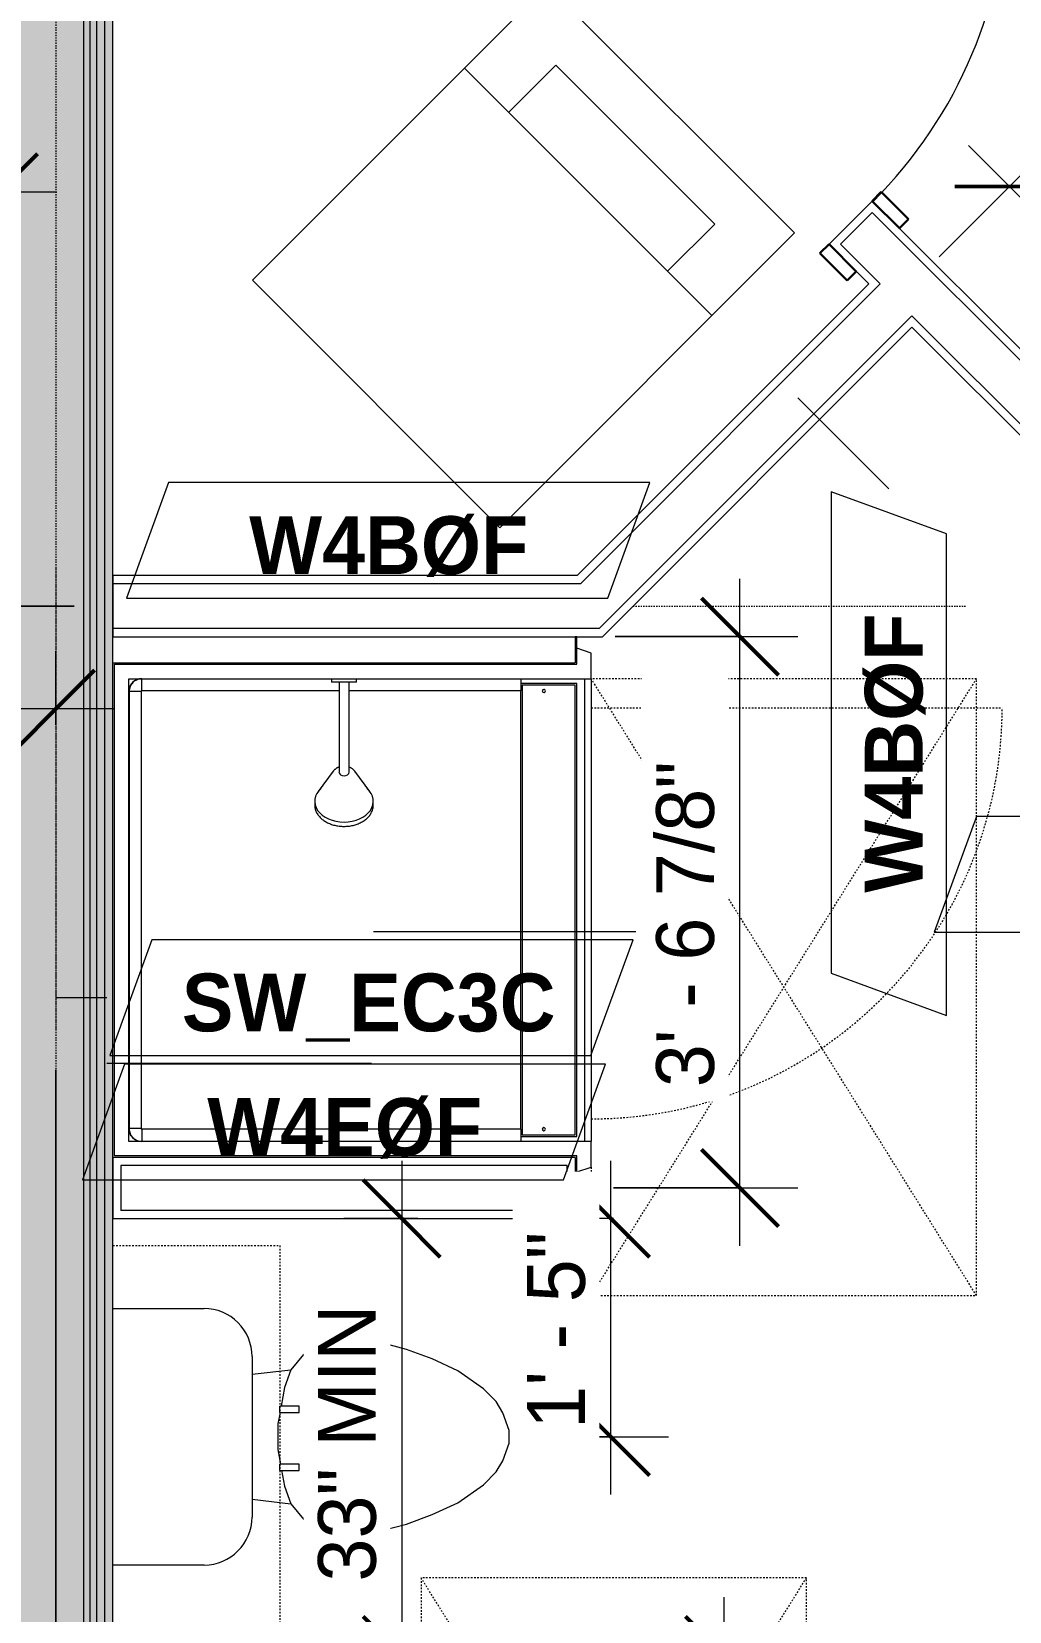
# Model space of a CAD drawing. Header units: inches. Extents: x -4010 to -1872, y 9846 to 12241.
# Drawn here: x -2515 to -2438.9, y 11483.3 to 11606.3 of the extents above; entities that cross this region are included whole.
import ezdxf

# ---------------------------------------------------------------- set-up
doc = ezdxf.new("R2010")
doc.units = ezdxf.units.IN
doc.header["$MEASUREMENT"] = 0
doc.linetypes.add('Dash', pattern=[0.25, 0.125, -0.125])
doc.linetypes.add('Dash 3_32_', pattern=[0.1875, 0.09375, -0.09375])
for name, color, linetype, lineweight in [('0-1', 7, 'Continuous', 5), ('A-ANNO-DIMS', 211, 'Continuous', 9), ('A-ANNO-DIMS-48', 211, 'Continuous', 9), ('A-DETL-1', 90, 'Dash 3_32_', 18), ('A-DOOR-3', 31, 'Continuous', 9), ('A-DOOR-4', 31, 'Continuous', 30), ('A-DOOR-FRAM-3', 31, 'Continuous', 30), ('A-GENM', 5, 'Continuous', 9), ('A-GENM-HDLN', 13, 'Dash', 9), ('A-WALL', 113, 'Continuous', 18), ('A-WALL-2', 250, 'Continuous', 18), ('A-WALL-3', 113, 'Continuous', 9), ('A-WALL-IDEN', 211, 'Continuous', 9), ('I-WALL-2', 241, 'Continuous', 5), ('I-WALL-3', 7, 'Continuous', 9), ('I-WALL-4', 2, 'Continuous', 9), ('P-SANR-FIXT', 6, 'Continuous', 9), ('P-SANR-FIXT-HDLN', 131, 'Dash', 9), ('Q-CASE', 31, 'Continuous', 9), ('Q-CASE-2', 31, 'Dash', 9)]:
    doc.layers.add(name, color=color, linetype=linetype, lineweight=lineweight)
doc.styles.add('Century Gothic', font='ufonts.com_century-gothic.ttf', dxfattribs={"height": 4.5})
doc.styles.add('Century Gothic_B', font='GOTHICB.TTF', dxfattribs={"height": 4.5})
doc.dimstyles.new('OD_1__HACK_2', dxfattribs={"dimscale": 12, "dimtxt": 4.698757, "dimasz": 0.5, "dimexe": 0.375, "dimexo": 0.25, "dimgap": 0.0625, "dimtad": 1, "dimdec": 4, "dimrnd": 0.0625, "dimzin": 3, "dimdsep": 46, "dimlunit": 4, "dimtxsty": 'Century Gothic', "dimblk1": 'OBLIQUE', "dimblk2": 'OBLIQUE', "dimsah": 1, "dimcen": 0.09, "dimdle": 0.375, "dimazin": 0, "dimtfac": 1, "dimtdec": 4, "dimtix": 1, "dimtmove": 0, "dimatfit": 3, "dimfxl": 1, "dimtvp": 1, "dimtfill": 1, "dimfrac": 2, "dimtolj": 1, "dimtzin": 0, "dimarcsym": 2})

# ---------------------------------------------------------------- blocks, each defined once
blk = doc.blocks.new('CTR - 1st Phase - Common Walls_rvt-1-UNITS PLANS - 3RD FLOOR')
at = {"layer": 'I-WALL-2'}
for points in [[(-2510.94, 11255.64), (-2510.94, 11641.24), (-2516.44, 11641.24), (-2516.44, 11255.64)], [(-2510.94, 11255.64), (-2510.44, 11255.64), (-2510.44, 11641.24), (-2510.94, 11641.24), (-2510.94, 11268)], [(-2510.44, 11255.64), (-2509.94, 11255.64), (-2509.94, 11641.24), (-2510.44, 11641.24), (-2510.44, 11268)], [(-2509.94, 11255.64), (-2509.31, 11255.64), (-2509.31, 11641.24), (-2509.94, 11641.24), (-2509.94, 11268)], [(-2509.31, 11255.64), (-2508.69, 11255.64), (-2508.69, 11640.61), (-2509.31, 11640.61), (-2509.31, 11268)]]:
    blk.add_hatch(color=256, dxfattribs=at).paths.add_polyline_path(points, flags=0)
at = {"layer": 'A-WALL-2'}
for p, q in [((-2510.94, 11255.64), (-2510.94, 11640.61)), ((-2510.44, 11255.64), (-2510.44, 11640.61)), ((-2509.94, 11255.64), (-2509.94, 11640.61)), ((-2509.31, 11255.64), (-2509.31, 11640.61))]:
    blk.add_line(p, q, dxfattribs=at)
at = {"layer": 'I-WALL-3'}
for p, q in [((-2508.69, 11557.15), (-2508.69, 11640.61)), ((-2508.69, 11255.64), (-2508.69, 11518.65))]:
    blk.add_line(p, q, dxfattribs=at)
blk = doc.blocks.new('SWING - SINGLE - FLUSH - 3-0 x 6-8 - PASSAGE-3208263-UNITS PLANS - 3RD FLOOR')
at = {"layer": 'A-DOOR-3'}
blk.add_arc((18, -2.37), 36.07, 180, 266.8211, dxfattribs=at)
at = {"layer": 'A-DOOR-4'}
for p, q in [((16, -2.37), (16, -9.15)), ((18, -2.37), (16, -2.37)), ((18, -2.37), (18, -9.15)), ((16, -10.9), (16, -38.39)), ((18, -10.9), (18, -38.39)), ((18, -38.39), (16, -38.39))]:
    blk.add_line(p, q, dxfattribs=at)
at = {"layer": 'A-DOOR-FRAM-3'}
for p, q in [((-21, 2.38), (-21, 3.38)), ((-21, 3.38), (-18, 3.38)), ((-18, 3.38), (-18, 2.38)), ((18, 2.38), (18, 3.38)), ((18, 3.38), (21, 3.38)), ((21, 3.38), (21, 2.38)), ((-18, 2.38), (-21, 2.38)), ((21, 2.38), (18, 2.38)), ((-21, -2.37), (-18, -2.37)), ((-21, -3.37), (-21, -2.37)), ((-18, -2.37), (-18, -3.37)), ((18, -2.37), (21, -2.37)), ((18, -3.37), (18, -2.37)), ((21, -2.37), (21, -3.37)), ((-18, -3.37), (-21, -3.37)), ((21, -3.37), (18, -3.37))]:
    blk.add_line(p, q, dxfattribs=at)
blk = doc.blocks.new('Toilet-Domestic-3D - Toilet-Domestic-3D-1352612-UNITS PLANS - 3RD FLOOR')
at = {"layer": 'P-SANR-FIXT'}
for p, q in [((-9.98, 11.75), (-9.98, 18.86)), ((9.98, 18.86), (9.98, 11.75)), ((6.25, 8.02), (-6.25, 8.02)), ((-4.86, 8.02), (-5.21, 5)), ((4.86, 8.02), (5.21, 5)), ((-5.21, 5), (-6.4, 4)), ((-3.84, 5.5), (-5.21, 5)), ((-2.61, 5.72), (-3.84, 5.5)), ((-1, 6), (-2.12, 5.8)), ((1, 6), (-1, 6)), ((1.89, 5.84), (1, 6)), ((3.84, 5.5), (2.38, 5.76)), ((5.21, 5), (3.84, 5.5)), ((6.4, 4), (5.21, 5)), ((-6.4, 4), (-6.97, 3)), ((6.97, 3), (6.4, 4)), ((-6.97, 3), (-7.24, 2)), ((7.24, 2), (6.97, 3)), ((-7.24, 2), (-7.41, 1)), ((7.41, 1), (7.24, 2)), ((-7.41, 1), (-7.5, 0)), ((-7.5, 0), (-7.33, -1.99)), ((7.33, -1.99), (7.5, 0)), ((7.5, 0), (7.41, 1)), ((-7.33, -1.99), (-6.79, -4)), ((6.79, -4), (7.33, -1.99)), ((-6.79, -4), (-6.06, -6)), ((6.06, -6), (6.79, -4)), ((-6.06, -6), (-5.13, -8)), ((5.13, -8), (6.06, -6)), ((-5.13, -8), (-3.74, -10)), ((3.74, -10), (5.13, -8)), ((-3.74, -10), (-2.74, -11)), ((-2.74, -11), (-1.87, -11.5)), ((1.87, -11.5), (2.74, -11)), ((2.74, -11), (3.74, -10)), ((-1.87, -11.5), (-0.5, -12)), ((-0.5, -12), (0.5, -12)), ((0.5, -12), (1.87, -11.5))]:
    blk.add_line(p, q, dxfattribs=at)
for centre, start, end in [((-6.25, 11.75), 180, 270), ((6.25, 11.75), 270, 360)]:
    blk.add_arc(centre, 3.73, start, end, dxfattribs=at)
blk = doc.blocks.new('ADA Clearances - 30_x48_-3255449-UNITS PLANS - 3RD FLOOR')
at = {"layer": 'A-GENM-HDLN'}
for p, q in [((15, -24), (-15, 24)), ((-15, -24), (15, 24)), ((15, 24), (-15, 24)), ((15, -24), (15, 24)), ((-15, -14), (-15, -24)), ((-15, -24), (15, -24))]:
    blk.add_line(p, q, dxfattribs=at)
blk = doc.blocks.new('300 Series Wall Hung Cabinet_326 - 30_-2909953-UNITS PLANS - 3RD FLOOR')
at = {"layer": 'Q-CASE'}
for p, q in [((-2.01, 14.69), (-2.5, 14.69)), ((-2.5, 14.69), (-2.5, 13.19)), ((-2.01, 13.19), (-2.01, 14.69)), ((2.49, 14.69), (2, 14.69)), ((2, 14.69), (2, 13.19)), ((2.49, 13.19), (2.49, 14.69)), ((-2.01, 13.19), (-2.5, 13.19)), ((2.49, 13.19), (2, 13.19))]:
    blk.add_line(p, q, dxfattribs=at)
at = {"layer": 'Q-CASE-2'}
for p, q in [((-15, 0.19), (-15, 13.19)), ((-15, 13.19), (15, 13.19)), ((15, 13.19), (15, 0.19)), ((15, 0.19), (-15, 0.19))]:
    blk.add_line(p, q, dxfattribs=at)
blk = doc.blocks.new('4LBS24238A75FTB_V2 - 4LBS24238A75FTB_V2-V28-UNITS PLANS - 3RD FLOOR')
at = {"layer": 'P-SANR-FIXT'}
for p, q in [((0, -0.5), (38.5, -0.5)), ((0, -36.5), (0, -0.5)), ((0.12, -36.62), (0.12, -0.63)), ((0.12, -0.63), (38.38, -0.63)), ((38.38, -0.63), (38.38, -36.62)), ((38.5, -0.5), (38.5, -36.5)), ((1.25, -37.75), (1.25, -1.75)), ((1.25, -1.75), (37.25, -1.75)), ((1.3, -2.43), (1.28, -2.51)), ((1.42, -2.2), (1.4, -2.23)), ((1.58, -2.01), (1.51, -2.08)), ((1.73, -1.9), (1.7, -1.92)), ((1.78, -1.87), (1.75, -1.89)), ((2.01, -1.78), (1.93, -1.8)), ((2.25, -1.77), (2.25, -1.75)), ((36.25, -1.77), (2.25, -1.77)), ((36.25, -1.77), (36.25, -1.75)), ((36.57, -1.8), (36.49, -1.78)), ((36.8, -1.92), (36.77, -1.9)), ((36.99, -2.08), (36.92, -2.01)), ((37.1, -2.23), (37.08, -2.2)), ((37.22, -2.51), (37.2, -2.43)), ((37.25, -1.75), (37.25, -17.52)), ((2.2, -32.27), (2.2, -2.75)), ((36.25, -2.7), (2.25, -2.7)), ((36.3, -18.11), (36.3, -2.75)), ((36.3, -32.27), (36.3, -18.89)), ((37.25, -19.48), (37.25, -37.75)), ((1.62, -32.27), (1.62, -36.62)), ((36.75, -32.38), (1.75, -32.38)), ((1.75, -32.38), (1.75, -36.5)), ((2.2, -32.27), (36.3, -32.27)), ((36.75, -36.5), (36.75, -32.38)), ((36.88, -36.62), (36.88, -32.27)), ((0, -36.5), (-2.02, -36.5)), ((-2.02, -36.5), (-2.02, -36.62)), ((-2.02, -36.62), (0.12, -36.62)), ((-1.13, -36.62), (-0.75, -37.75)), ((1.62, -36.62), (36.88, -36.62)), ((1.75, -36.5), (36.75, -36.5)), ((38.38, -36.62), (40.52, -36.62)), ((40.52, -36.5), (38.5, -36.5)), ((39.25, -37.75), (39.63, -36.62)), ((40.52, -36.62), (40.52, -36.5)), ((-0.75, -37.75), (1.25, -37.75)), ((1.25, -37.25), (37.25, -37.25)), ((1.25, -37.75), (1.25, -37.25)), ((37.25, -37.75), (1.25, -37.75)), ((37.25, -37.25), (37.25, -37.75)), ((37.25, -37.75), (39.25, -37.75))]:
    blk.add_line(p, q, dxfattribs=at)
for centre, radius, start, end in [((2.25, -2.75), 1, 90, 180), ((36.25, -2.75), 1, 0, 90), ((2.2, -34.06), 0.125, 0, 180), ((2.2, -34.06), 0.125, 180, 0), ((36.3, -34.06), 0.125, 0, 180), ((36.3, -34.06), 0.125, 180, 0)]:
    blk.add_arc(centre, radius, start, end, dxfattribs=at)
for centre, start_param, end_param in [((2.2, -32.28), 1.570796, 3.141593), ((36.3, -32.28), 0, 1.570796)]:
    blk.add_ellipse(centre, major_axis=(0.95, 0), ratio=0.019505, start_param=start_param, end_param=end_param, dxfattribs=at)
for points, knots in [([(2.25, -1.77), (2.18, -1.77), (2.05, -1.78), (1.8, -1.86), (1.52, -2.04), (1.34, -2.32), (1.26, -2.57), (1.25, -2.7), (1.25, -2.77)], [0, 0, 0, 0, 0.125, 0.25, 0.5, 0.75, 0.875, 1, 1, 1, 1]), ([(1.38, -2.25), (1.41, -2.21), (1.47, -2.12), (1.54, -2.04), (1.59, -2)], [-0.6665731, -0.6665731, -0.6665731, -0.6665731, -0.5714286, -0.4611793, -0.4611793, -0.4611793, -0.4611793]), ([(1.75, -1.88), (1.77, -1.87), (1.86, -1.82), (2.03, -1.77), (2.17, -1.75), (2.25, -1.75)], [-0.3333068, -0.3333068, -0.3333068, -0.3333068, -0.2857143, -0.1428571, 0, 0, 0, 0]), ([(36.25, -1.75), (36.31, -1.75), (36.42, -1.76), (36.59, -1.8), (36.7, -1.85), (36.75, -1.88)], [-1, -1, -1, -1, -0.8928571, -0.7857143, -0.6666667, -0.6666667, -0.6666667, -0.6666667]), ([(37.25, -2.77), (37.25, -2.7), (37.24, -2.57), (37.16, -2.32), (36.98, -2.04), (36.7, -1.86), (36.45, -1.78), (36.32, -1.77), (36.25, -1.77)], [0, 0, 0, 0, 0.125, 0.25, 0.5, 0.75, 0.875, 1, 1, 1, 1]), ([(36.75, -1.88), (36.79, -1.91), (36.89, -1.97), (36.97, -2.05), (37.01, -2.1)], [-0.6665731, -0.6665731, -0.6665731, -0.6665731, -0.5714286, -0.4475924, -0.4475924, -0.4475924, -0.4475924]), ([(37.12, -2.25), (37.13, -2.27), (37.16, -2.33), (37.18, -2.38), (37.19, -2.42)], [-0.3333068, -0.3333068, -0.3333068, -0.3333068, -0.2857143, -0.2174647, -0.2174647, -0.2174647, -0.2174647]), ([(2.25, -2.7), (2.24, -2.7), (2.24, -2.7), (2.23, -2.7), (2.22, -2.71), (2.22, -2.71), (2.21, -2.72), (2.21, -2.73), (2.2, -2.74), (2.2, -2.74), (2.2, -2.75), (2.2, -2.75)], [-1, -1, -1, -1, -0.833333, -0.75, -0.666667, -0.583333, -0.416667, -0.333333, -0.208333, -0.083333, 0, 0, 0, 0]), ([(36.3, -2.75), (36.3, -2.74), (36.3, -2.74), (36.3, -2.73), (36.29, -2.72), (36.29, -2.72), (36.28, -2.71), (36.27, -2.71), (36.26, -2.7), (36.26, -2.7), (36.25, -2.7), (36.25, -2.7)], [-1, -1, -1, -1, -0.833333, -0.75, -0.666667, -0.583333, -0.416667, -0.333333, -0.208333, -0.083333, 0, 0, 0, 0])]:
    blk.add_open_spline(points, degree=3, knots=knots, dxfattribs=at)
for points in [[(1.35, -2.32), (1.36, -2.3), (1.37, -2.27), (1.38, -2.25)], [(1.63, -1.97), (1.67, -1.94), (1.71, -1.91), (1.75, -1.88)], [(2.25, -2.7), (2.25, -2.62), (2.25, -2.45), (2.25, -2.22), (2.25, -2.03), (2.25, -1.88), (2.25, -1.82), (2.25, -1.8)], [(36.25, -2.7), (36.25, -2.62), (36.25, -2.45), (36.25, -2.22), (36.25, -2.03), (36.25, -1.88), (36.25, -1.82), (36.25, -1.8)], [(37.04, -2.14), (37.07, -2.18), (37.09, -2.21), (37.12, -2.25)], [(1.25, -2.75), (1.25, -2.74), (1.25, -2.72), (1.25, -2.71)], [(2.2, -2.75), (2.12, -2.75), (1.95, -2.75), (1.72, -2.75), (1.52, -2.76), (1.37, -2.76), (1.27, -2.76), (1.25, -2.77), (1.25, -2.77)], [(36.3, -2.75), (36.38, -2.75), (36.55, -2.75), (36.78, -2.75), (36.98, -2.76), (37.13, -2.76), (37.23, -2.76), (37.25, -2.77), (37.25, -2.77)], [(37.25, -2.67), (37.25, -2.7), (37.25, -2.72), (37.25, -2.75)]]:
    blk.add_open_spline(points, degree=3, dxfattribs=at)
at = {"layer": 'P-SANR-FIXT-HDLN'}
blk.add_line((35, -37.75), (35, -69.75), dxfattribs=at)
blk.add_arc((35, -37.75), 32, 180, 270, dxfattribs=at)
blk = doc.blocks.new('Shower Head - Shower Head-3260035-UNITS PLANS - 3RD FLOOR')
at = {"layer": 'P-SANR-FIXT'}
for p, q in [((-2.28, 9.81), (-2.28, 9.54)), ((-2.02, 8.78), (-0.84, 7.19)), ((0.84, 7.19), (2.02, 8.78)), ((2.28, 9.54), (2.28, 9.81)), ((-0.39, 7.27), (-0.39, 6.01)), ((0.39, 6.01), (0.39, 7.27)), ((-0.98, 0.26), (-0.98, 0)), ((-0.98, 0.26), (0.98, 0.26)), ((0.98, 0), (-0.98, 0)), ((-0.39, 1), (-0.39, 0.26)), ((0.39, 0.26), (0.39, 1)), ((0.98, 0), (0.98, 0.26))]:
    blk.add_line(p, q, dxfattribs=at)
at = {"layer": 'P-SANR-FIXT', "flags": 128}
for points in [[(0, 11.49), (-0.09, 11.49), (-0.18, 11.48), (-0.27, 11.48), (-0.35, 11.47), (-0.44, 11.46), (-0.53, 11.44), (-0.62, 11.43), (-0.7, 11.41), (-0.79, 11.39), (-0.87, 11.36), (-0.95, 11.34), (-1.03, 11.31), (-1.11, 11.28), (-1.19, 11.25), (-1.26, 11.21), (-1.34, 11.17), (-1.41, 11.13), (-1.48, 11.09), (-1.55, 11.05), (-1.61, 11), (-1.68, 10.95), (-1.74, 10.9), (-1.8, 10.85), (-1.85, 10.8), (-1.9, 10.74), (-1.95, 10.69), (-2, 10.63), (-2.04, 10.57), (-2.08, 10.51), (-2.12, 10.44), (-2.15, 10.38), (-2.18, 10.31), (-2.21, 10.25), (-2.23, 10.18), (-2.25, 10.11), (-2.26, 10.04), (-2.27, 9.97), (-2.28, 9.9), (-2.28, 9.83), (-2.28, 9.81)], [(2.28, 9.81), (2.28, 9.88), (2.28, 9.95), (2.27, 10.02), (2.25, 10.09), (2.24, 10.16), (2.21, 10.23), (2.19, 10.3), (2.16, 10.36), (2.13, 10.43), (2.09, 10.49), (2.05, 10.55), (2.01, 10.61), (1.97, 10.67), (1.92, 10.73), (1.86, 10.79), (1.81, 10.84), (1.75, 10.89), (1.69, 10.94), (1.63, 10.99), (1.57, 11.04), (1.5, 11.08), (1.43, 11.12), (1.36, 11.16), (1.28, 11.2), (1.21, 11.24), (1.13, 11.27), (1.05, 11.3), (0.97, 11.33), (0.89, 11.36), (0.81, 11.38), (0.72, 11.4), (0.64, 11.42), (0.55, 11.44), (0.47, 11.45), (0.38, 11.46), (0.29, 11.47), (0.2, 11.48), (0.11, 11.49), (0.02, 11.49), (0, 11.49)], [(-0.84, 7.19), (-0.81, 7.16), (-0.79, 7.13), (-0.76, 7.1), (-0.73, 7.08), (-0.7, 7.05), (-0.68, 7.03), (-0.65, 7.01), (-0.62, 6.98), (-0.59, 6.97), (-0.56, 6.95), (-0.53, 6.93), (-0.49, 6.91), (-0.46, 6.9), (-0.43, 6.89), (-0.4, 6.87)], [(0.39, 6.87), (0.43, 6.88), (0.46, 6.9), (0.49, 6.91), (0.52, 6.93), (0.55, 6.94), (0.58, 6.96), (0.61, 6.98), (0.64, 7), (0.67, 7.03), (0.7, 7.05), (0.73, 7.07), (0.76, 7.1), (0.78, 7.13), (0.81, 7.16), (0.83, 7.19), (0.84, 7.19)], [(-0.39, 6.01), (-0.39, 5.81), (-0.39, 5.6), (-0.39, 5.38), (-0.39, 5.15), (-0.39, 4.92), (-0.39, 4.68), (-0.39, 4.43), (-0.39, 4.18), (-0.39, 3.93), (-0.39, 3.67), (-0.39, 3.4), (-0.39, 3.13), (-0.39, 2.86), (-0.39, 2.59), (-0.39, 2.31), (-0.39, 2.03), (-0.39, 1.75), (-0.39, 1.46), (-0.39, 1.18), (-0.39, 1)], [(0.39, 1), (0.39, 1.29), (0.39, 1.57), (0.39, 1.85), (0.39, 2.13), (0.39, 2.41), (0.39, 2.69), (0.39, 2.96), (0.39, 3.23), (0.39, 3.5), (0.39, 3.76), (0.39, 4.02), (0.39, 4.27), (0.39, 4.52), (0.39, 4.77), (0.39, 5), (0.39, 5.23), (0.39, 5.46), (0.39, 5.67), (0.39, 5.88), (0.39, 6.01)]]:
    blk.add_lwpolyline(points, dxfattribs=at)
at = {"layer": 'P-SANR-FIXT'}
for centre, major_axis, start_param, end_param in [((0, 9.54), (-2.28, 0), 4.712389, 6.956384), ((0, 9.54), (2.28, 0), 5.609987, 7.853982), ((0, 7.27), (-0.394, 0), 4.712389, 6.283185), ((0, 7.27), (-0.394, 0), 3.141593, 4.712389)]:
    blk.add_ellipse(centre, major_axis=major_axis, ratio=0.707107, start_param=start_param, end_param=end_param, dxfattribs=at)
blk = doc.blocks.new('Stacked Washer and Dryer - 26_x25_ - Private-1352637-UNITS PLANS - 3RD FLOOR')
at = {"layer": 'P-SANR-FIXT'}
for p, q in [((0, 13.625), (32.4375, 13.625)), ((0, 13.625), (0, -13.625)), ((23.34375, 13.625), (23.34375, -13.625)), ((32.4375, 13.625), (32.4375, -13.625)), ((23.34375, 8.75), (28.53125, 8.75)), ((28.53125, 8.75), (28.53125, -8.75)), ((28.53125, -8.75), (23.34375, -8.75)), ((32.4375, -13.625), (0, -13.625))]:
    blk.add_line(p, q, dxfattribs=at)
blk = doc.blocks.new('ADA Clearances - 30_x48_-V86-UNITS PLANS - 3RD FLOOR')
at = {"layer": 'A-GENM-HDLN'}
for p, q in [((15, -24), (-15, 24)), ((-15, -24), (15, 24)), ((15, 24), (-15, 24)), ((-15, 24), (-15, -24)), ((15, -24), (15, 24)), ((-15, -24), (15, -24))]:
    blk.add_line(p, q, dxfattribs=at)
blk = doc.blocks.new('DIMBLOCK13-UNITS PLANS - 3RD FLOOR')
at = {"layer": 'A-ANNO-DIMS-48'}
for p, q in [((-2513.12, 11525.48), (-2513.12, 11449.16)), ((-2513.12, 11453.66), (-2513.12, 11525.48)), ((-2435.94, 11454.91), (-2435.94, 11449.16)), ((-2435.94, 11453.66), (-2435.94, 11454.91)), ((-2517.62, 11453.66), (-2435.94, 11453.66))]:
    blk.add_line(p, q, dxfattribs=at)
at = {"layer": 'A-ANNO-DIMS-48', "lineweight": 50}
for p, q in [((-2513.12, 11453.66), (-2510.12, 11456.66)), ((-2435.94, 11453.66), (-2432.94, 11456.66)), ((-2513.12, 11453.66), (-2516.12, 11450.66)), ((-2435.94, 11453.66), (-2438.94, 11450.66))]:
    blk.add_line(p, q, dxfattribs=at)
at = {"layer": 'A-ANNO-DIMS-48', "color": 0, "insert": (-2489.89, 11460.18), "char_height": 4.5, "width": 36.8741, "attachment_point": 1, "line_spacing_factor": 0.984502, "style": 'Century Gothic', "bg_fill": 3, "box_fill_scale": 1.25, "bg_fill_color": 256, "bg_fill_true_color": 13158600, "bg_fill_transparency": 0}
blk.add_mtext('6\' - 5 3/16"', dxfattribs=at)
blk = doc.blocks.new('_Oblique')
at = {"color": 0, "linetype": 'ByBlock', "lineweight": -2}
blk.add_line((-0.5, -0.5), (0.5, 0.5), dxfattribs=at)
blk = doc.blocks.new('DIMBLOCK15-UNITS PLANS - 3RD FLOOR')
at = {"layer": 'A-ANNO-DIMS-48'}
for p, q in [((-2525.61, 11413.05), (-2525.61, 11566.05)), ((-2511.69, 11561.55), (-2530.11, 11561.55)), ((-2525.61, 11561.55), (-2511.69, 11561.55)), ((-2511.69, 11417.55), (-2530.11, 11417.55)), ((-2525.61, 11417.55), (-2511.69, 11417.55))]:
    blk.add_line(p, q, dxfattribs=at)
at = {"layer": 'A-ANNO-DIMS-48', "lineweight": 50}
for p, q in [((-2525.61, 11561.55), (-2528.61, 11564.55)), ((-2525.61, 11561.55), (-2522.61, 11558.55)), ((-2525.61, 11417.55), (-2528.61, 11420.55)), ((-2525.61, 11417.55), (-2522.61, 11414.55))]:
    blk.add_line(p, q, dxfattribs=at)
at = {"layer": 'A-ANNO-DIMS-48', "color": 0, "insert": (-2532.13, 11479.93), "char_height": 4.5, "width": 23.091, "attachment_point": 1, "rotation": 90, "line_spacing_factor": 0.984502, "style": 'Century Gothic', "bg_fill": 3, "box_fill_scale": 1.25, "bg_fill_color": 256, "bg_fill_true_color": 13158600, "bg_fill_transparency": 0}
blk.add_mtext('12\' - 0"', dxfattribs=at)
blk = doc.blocks.new('DIMBLOCK16-UNITS PLANS - 3RD FLOOR')
at = {"layer": 'A-ANNO-DIMS-48'}
for p, q in [((-2444.34, 11588.75), (-2435.69, 11597.4)), ((-2442.06, 11597.4), (-2405.29, 11560.63)), ((-2438.88, 11594.22), (-2444.34, 11588.75)), ((-2413.94, 11558.35), (-2405.29, 11567)), ((-2408.47, 11563.81), (-2413.94, 11558.35))]:
    blk.add_line(p, q, dxfattribs=at)
at = {"layer": 'A-ANNO-DIMS-48', "lineweight": 50}
for p, q in [((-2438.88, 11594.22), (-2443.12, 11594.22)), ((-2438.88, 11594.22), (-2434.63, 11594.22)), ((-2408.47, 11563.81), (-2412.71, 11563.81)), ((-2408.47, 11563.81), (-2404.23, 11563.81))]:
    blk.add_line(p, q, dxfattribs=at)
at = {"layer": 'A-ANNO-DIMS-48', "color": 0, "insert": (-2424.63, 11589.19), "char_height": 4.5, "width": 18.8845, "attachment_point": 1, "rotation": 315, "line_spacing_factor": 0.984502, "style": 'Century Gothic', "bg_fill": 3, "box_fill_scale": 1.25, "bg_fill_color": 256, "bg_fill_true_color": 13158600, "bg_fill_transparency": 0}
blk.add_mtext('3\' - 7"', dxfattribs=at)
blk = doc.blocks.new('DIMBLOCK57-UNITS PLANS - 3RD FLOOR')
at = {"layer": 'A-ANNO-DIMS-48'}
for p, q in [((-2486.19, 11518.4), (-2486.19, 11475.43)), ((-2484.95, 11513.9), (-2490.69, 11513.9)), ((-2486.19, 11513.9), (-2484.95, 11513.9)), ((-2484.95, 11479.93), (-2490.69, 11479.93)), ((-2486.19, 11479.93), (-2484.95, 11479.93))]:
    blk.add_line(p, q, dxfattribs=at)
at = {"layer": 'A-ANNO-DIMS-48', "lineweight": 50}
for p, q in [((-2486.19, 11513.9), (-2489.19, 11516.9)), ((-2486.19, 11513.9), (-2483.19, 11510.9)), ((-2486.19, 11479.93), (-2489.19, 11482.93)), ((-2486.19, 11479.93), (-2483.19, 11476.93))]:
    blk.add_line(p, q, dxfattribs=at)
at = {"layer": 'A-ANNO-DIMS-48', "color": 0, "insert": (-2492.71, 11485.65), "char_height": 4.5, "width": 27.029, "attachment_point": 1, "rotation": 90, "line_spacing_factor": 0.984502, "style": 'Century Gothic', "bg_fill": 3, "box_fill_scale": 1.25, "bg_fill_color": 256, "bg_fill_true_color": 13158600, "bg_fill_transparency": 0}
blk.add_mtext('33" MIN', dxfattribs=at)
blk = doc.blocks.new('DIMBLOCK58-UNITS PLANS - 3RD FLOOR')
at = {"layer": 'A-ANNO-DIMS-48'}
for p, q in [((-2459.86, 11511.78), (-2459.86, 11563.68)), ((-2469.56, 11559.18), (-2455.36, 11559.18)), ((-2459.86, 11559.18), (-2469.56, 11559.18)), ((-2469.69, 11516.28), (-2455.36, 11516.28)), ((-2459.86, 11516.28), (-2469.69, 11516.28))]:
    blk.add_line(p, q, dxfattribs=at)
at = {"layer": 'A-ANNO-DIMS-48', "lineweight": 50}
for p, q in [((-2459.86, 11559.18), (-2462.86, 11562.18)), ((-2459.86, 11559.18), (-2456.86, 11556.18)), ((-2459.86, 11516.28), (-2462.86, 11519.28)), ((-2459.86, 11516.28), (-2456.86, 11513.28))]:
    blk.add_line(p, q, dxfattribs=at)
at = {"layer": 'A-ANNO-DIMS-48', "color": 0, "insert": (-2466.38, 11524.12), "char_height": 4.5, "width": 32.6676, "attachment_point": 1, "rotation": 90, "line_spacing_factor": 0.984502, "style": 'Century Gothic', "bg_fill": 3, "box_fill_scale": 1.25, "bg_fill_color": 256, "bg_fill_true_color": 13158600, "bg_fill_transparency": 0}
blk.add_mtext('3\' - 6 7/8"', dxfattribs=at)
blk = doc.blocks.new('DIMBLOCK59-UNITS PLANS - 3RD FLOOR')
at = {"layer": 'A-ANNO-DIMS-48'}
for p, q in [((-2469.91, 11492.41), (-2469.91, 11518.4)), ((-2469.69, 11513.9), (-2474.41, 11513.9)), ((-2469.91, 11513.9), (-2469.69, 11513.9)), ((-2474.83, 11496.91), (-2465.41, 11496.91)), ((-2469.91, 11496.91), (-2474.83, 11496.91))]:
    blk.add_line(p, q, dxfattribs=at)
at = {"layer": 'A-ANNO-DIMS-48', "lineweight": 50}
for p, q in [((-2469.91, 11513.9), (-2472.91, 11516.9)), ((-2469.91, 11513.9), (-2466.91, 11510.9)), ((-2469.91, 11496.91), (-2472.91, 11499.91)), ((-2469.91, 11496.91), (-2466.91, 11493.91))]:
    blk.add_line(p, q, dxfattribs=at)
at = {"layer": 'A-ANNO-DIMS-48', "color": 0, "insert": (-2476.43, 11497.54), "char_height": 4.5, "width": 18.8845, "attachment_point": 1, "rotation": 90, "line_spacing_factor": 0.984502, "style": 'Century Gothic', "bg_fill": 3, "box_fill_scale": 1.25, "bg_fill_color": 256, "bg_fill_true_color": 13158600, "bg_fill_transparency": 0}
blk.add_mtext('1\' - 5"', dxfattribs=at)
blk = doc.blocks.new('DIMBLOCK60-UNITS PLANS - 3RD FLOOR')
at = {"layer": 'A-ANNO-DIMS-48'}
for p, q in [((-2461.1, 11484.43), (-2461.1, 11415.43)), ((-2481.68, 11479.93), (-2456.6, 11479.93)), ((-2461.1, 11479.93), (-2481.68, 11479.93)), ((-2481.68, 11419.93), (-2456.6, 11419.93)), ((-2461.1, 11419.93), (-2481.68, 11419.93))]:
    blk.add_line(p, q, dxfattribs=at)
at = {"layer": 'A-ANNO-DIMS-48', "lineweight": 50}
for p, q in [((-2461.1, 11479.93), (-2464.1, 11482.93)), ((-2461.1, 11479.93), (-2458.1, 11476.93)), ((-2461.1, 11419.93), (-2464.1, 11422.93)), ((-2461.1, 11419.93), (-2458.1, 11416.93))]:
    blk.add_line(p, q, dxfattribs=at)
at = {"layer": 'A-ANNO-DIMS-48', "color": 0, "insert": (-2467.62, 11442.06), "char_height": 4.5, "width": 18.8845, "attachment_point": 1, "rotation": 90, "line_spacing_factor": 0.984502, "style": 'Century Gothic', "bg_fill": 3, "box_fill_scale": 1.25, "bg_fill_color": 256, "bg_fill_true_color": 13158600, "bg_fill_transparency": 0}
blk.add_mtext('5\' - 0"', dxfattribs=at)
blk = doc.blocks.new('DIMBLOCK138-UNITS PLANS - 3RD FLOOR')
at = {"layer": 'A-ANNO-DIMS-48'}
for p, q in [((-2647.12, 11552.32), (-2647.12, 11558.06)), ((-2513.12, 11552.32), (-2513.12, 11558.06)), ((-2508.62, 11553.56), (-2647.12, 11553.56)), ((-2647.12, 11553.56), (-2647.12, 11552.32)), ((-2513.12, 11553.56), (-2513.12, 11552.32))]:
    blk.add_line(p, q, dxfattribs=at)
at = {"layer": 'A-ANNO-DIMS-48', "lineweight": 50}
for p, q in [((-2647.12, 11553.56), (-2644.12, 11556.56)), ((-2513.12, 11553.56), (-2510.12, 11556.56)), ((-2647.12, 11553.56), (-2650.12, 11550.56)), ((-2513.12, 11553.56), (-2516.12, 11550.56))]:
    blk.add_line(p, q, dxfattribs=at)
at = {"layer": 'A-ANNO-DIMS-48', "color": 0, "insert": (-2589.75, 11560.08), "char_height": 4.5, "width": 23.091, "attachment_point": 1, "line_spacing_factor": 0.984502, "style": 'Century Gothic', "bg_fill": 3, "box_fill_scale": 1.25, "bg_fill_color": 256, "bg_fill_true_color": 13158600, "bg_fill_transparency": 0}
blk.add_mtext('11\' - 2"', dxfattribs=at)
blk = doc.blocks.new('DIMBLOCK240-UNITS PLANS - 3RD FLOOR')
at = {"layer": 'A-ANNO-DIMS-48'}
for p, q in [((-2560.46, 11601.62), (-2560.46, 11589.26)), ((-2560.46, 11593.76), (-2560.46, 11601.62)), ((-2517.56, 11601.49), (-2517.56, 11589.26)), ((-2517.56, 11593.76), (-2517.56, 11601.49)), ((-2513.06, 11593.76), (-2564.96, 11593.76))]:
    blk.add_line(p, q, dxfattribs=at)
at = {"layer": 'A-ANNO-DIMS-48', "lineweight": 50}
for p, q in [((-2560.46, 11593.76), (-2557.46, 11596.76)), ((-2517.56, 11593.76), (-2514.56, 11596.76)), ((-2560.46, 11593.76), (-2563.46, 11590.76)), ((-2517.56, 11593.76), (-2520.56, 11590.76))]:
    blk.add_line(p, q, dxfattribs=at)
at = {"layer": 'A-ANNO-DIMS-48', "color": 0, "insert": (-2552.62, 11600.28), "char_height": 4.5, "width": 32.6676, "attachment_point": 1, "line_spacing_factor": 0.984502, "style": 'Century Gothic', "bg_fill": 3, "box_fill_scale": 1.25, "bg_fill_color": 256, "bg_fill_true_color": 13158600, "bg_fill_transparency": 0}
blk.add_mtext('3\' - 6 7/8"', dxfattribs=at)
blk = doc.blocks.new('Wall Tag - Shear Wall-3956451-UNITS PLANS - 3RD FLOOR')
at = {"layer": 'A-WALL-IDEN'}
for p, q in [((0.4291, 0.1068), (0.0033, 0.1068)), ((-0.3561, 0.0937), (-0.4244, -0.0937)), ((0.4244, 0.0937), (-0.3561, 0.0937)), ((0.3561, -0.0937), (0.4244, 0.0937)), ((-0.4244, -0.0937), (0.3561, -0.0937)), ((0, -0.1068), (-0.4291, -0.1068))]:
    blk.add_line(p, q, dxfattribs=at)
blk = doc.blocks.new('Wall Tag - Arch Wall-3956453-UNITS PLANS - 3RD FLOOR')
at = {"layer": 'A-WALL-IDEN'}
for p, q in [((-0.3561, 0.0937), (-0.4244, -0.0937)), ((0.4244, 0.0937), (-0.3561, 0.0937)), ((0.3561, -0.0937), (0.4244, 0.0937)), ((-0.4244, -0.0937), (0.3561, -0.0937))]:
    blk.add_line(p, q, dxfattribs=at)

msp = doc.modelspace()

# ---------------------------------------------------------------- linework, layer by layer
at = {"layer": 'A-DETL-1'}
for p, q in [((-2513.12374, 11640.61899), (-2513.12374, 11286.61899)), ((-2513.12374, 11564.4769), (-2513.12374, 11528.4769)), ((-2468.18524, 11561.5519), (-2442.22785, 11561.5519))]:
    msp.add_line(p, q, dxfattribs=at)
at = {"layer": 'A-WALL'}
for p, q in [((-2449.55767, 11592.19708), (-2452.03255, 11589.72221)), ((-2351.18624, 11493.82565), (-2449.55767, 11592.19708)), ((-2452.03255, 11589.72221), (-2448.94055, 11586.63021)), ((-2472.26887, 11563.3019), (-2448.94055, 11586.63021)), ((-2470.81912, 11559.8019), (-2446.46568, 11584.15534)), ((-2446.46568, 11584.15534), (-2418.53496, 11556.22462)), ((-2472.26887, 11563.3019), (-2508.68624, 11563.3019)), ((-2470.81912, 11559.8019), (-2508.68624, 11559.8019)), ((-2508.06124, 11518.02799), (-2508.06124, 11514.52799)), ((-2473.31124, 11518.02799), (-2508.06124, 11518.02799)), ((-2473.31124, 11514.52799), (-2473.31124, 11518.02799)), ((-2473.31124, 11514.52799), (-2508.06124, 11514.52799))]:
    msp.add_line(p, q, dxfattribs=at)
at = {"layer": 'A-WALL-3'}
for p, q in [((-2449.55767, 11593.08097), (-2452.91643, 11589.72221)), ((-2350.56124, 11494.08453), (-2449.55767, 11593.08097)), ((-2452.91643, 11589.72221), (-2449.82444, 11586.63021)), ((-2449.82444, 11586.63021), (-2472.52775, 11563.9269)), ((-2470.56024, 11559.1769), (-2446.46568, 11583.27146)), ((-2446.46568, 11583.27146), (-2419.41884, 11556.22462)), ((-2472.52775, 11563.9269), (-2508.68624, 11563.9269)), ((-2508.68624, 11563.9269), (-2508.68624, 11559.1769)), ((-2508.68624, 11559.1769), (-2472.68624, 11559.1769)), ((-2472.56124, 11559.1769), (-2470.56024, 11559.1769))]:
    msp.add_line(p, q, dxfattribs=at)
at = {"layer": 'A-WALL-IDEN'}
msp.add_line((-2455.3406, 11577.7553), (-2448.26233, 11570.67702), dxfattribs=at)
at = {"layer": 'I-WALL-4'}
for p, q in [((-2508.68624, 11518.65299), (-2508.68624, 11513.90299)), ((-2472.68624, 11513.90299), (-2472.68624, 11516.62908)), ((-2508.68624, 11513.90299), (-2472.68624, 11513.90299))]:
    msp.add_line(p, q, dxfattribs=at)

# ---------------------------------------------------------------- block references
at = {"layer": '0-1'}
msp.add_blockref('CTR - 1st Phase - Common Walls_rvt-1-UNITS PLANS - 3RD FLOOR', (0, 0), dxfattribs=at)
at = {"layer": 'A-DOOR-3', "rotation": 134.999999999973}
msp.add_blockref('SWING - SINGLE - FLUSH - 3-0 x 6-8 - PASSAGE-3208263-UNITS PLANS - 3RD FLOOR', (-2463.96497, 11604.12951), dxfattribs=at)
at = {"layer": 'A-GENM'}
for name, p in [('ADA Clearances - 30_x48_-3255449-UNITS PLANS - 3RD FLOOR', (-2456.43624, 11531.90299)), ('ADA Clearances - 30_x48_-V86-UNITS PLANS - 3RD FLOOR', (-2469.68165, 11461.9269))]:
    msp.add_blockref(name, p, dxfattribs=at)
at = {"layer": 'A-WALL-IDEN', "xscale": 47.99999999999997, "yscale": 47.99999999999997, "zscale": 47.99999999999997}
msp.add_blockref('Wall Tag - Arch Wall-3956453-UNITS PLANS - 3RD FLOOR', (-2424.35716, 11540.67684), dxfattribs=at)
at = {"layer": 'P-SANR-FIXT'}
for name, p, rotation in [('Stacked Washer and Dryer - 26_x25_ - Private-1352637-UNITS PLANS - 3RD FLOOR', (-2488.17932, 11577.29085), 45.00000000003337), ('4LBS24238A75FTB_V2 - 4LBS24238A75FTB_V2-V28-UNITS PLANS - 3RD FLOOR', (-2509.18624, 11518.65299), 89.99999999992065), ('Shower Head - Shower Head-3260035-UNITS PLANS - 3RD FLOOR', (-2490.68624, 11555.90299), 180), ('Toilet-Domestic-3D - Toilet-Domestic-3D-1352612-UNITS PLANS - 3RD FLOOR', (-2489.83043, 11496.91494), 90.00000000028486)]:
    msp.add_blockref(name, p, dxfattribs=dict(at, rotation=rotation))
at = {"layer": 'Q-CASE', "rotation": 270.0000000001445}
msp.add_blockref('300 Series Wall Hung Cabinet_326 - 30_-2909953-UNITS PLANS - 3RD FLOOR', (-2508.86915, 11496.78994), dxfattribs=at)

# ---------------------------------------------------------------- texts
at = {"layer": 'A-WALL-IDEN', "insert": (-2498.07212, 11568.55022), "char_height": 4.5, "width": 26.058, "attachment_point": 1, "style": 'Century Gothic_B'}
msp.add_mtext('W4BØF', dxfattribs=at)

# ---------------------------------------------------------------- next in the draw order: dimensions: what is measured, and where the dimension line sits
at = {"layer": 'A-ANNO-DIMS'}
for base, p1, p2, override, picture, middle in [((-2560.46015, 11593.7574), (-2517.56124, 11604.49399), (-2560.46015, 11604.61899), {"dimpost": '<>', "dimfxl": 42.899091}, 'DIMBLOCK240-UNITS PLANS - 3RD FLOOR', (-2539.01069, 11597.11991)), ((-2435.93624, 11453.664), (-2513.12374, 11528.4769), (-2435.93624, 11457.90664), {"dimpost": '<>', "dimfxl": 104.585235}, 'DIMBLOCK13-UNITS PLANS - 3RD FLOOR', (-2474.52999, 11457.02651))]:
    dim = msp.add_linear_dim(base=base, p1=p1, p2=p2, dimstyle='OD_1__HACK_2', override=override, dxfattribs=at)
    dim.commit()
    dim.dimension.update_dxf_attribs({"geometry": picture, "text_midpoint": middle})
dim = msp.add_linear_dim(base=(-2408.47098, 11563.81373), p1=(-2446.46568, 11586.63021), p2=(-2416.06009, 11556.22462), angle=315, dimstyle='OD_1__HACK_2', override={"dimpost": '<>', "dimfxl": 43}, dxfattribs=at)
dim.commit()
dim.dimension.update_dxf_attribs({"geometry": 'DIMBLOCK16-UNITS PLANS - 3RD FLOOR', "text_midpoint": (-2421.47242, 11581.21788)})

# ---------------------------------------------------------------- next in the draw order: block references
at = {"layer": 'A-WALL-IDEN', "xscale": 47.99999999999997, "yscale": 47.99999999999997, "zscale": 47.99999999999997, "rotation": 89.99999999999991}
msp.add_blockref('Wall Tag - Arch Wall-3956453-UNITS PLANS - 3RD FLOOR', (-2448.26233, 11550.07947), dxfattribs=at)

# ---------------------------------------------------------------- next in the draw order: texts
at = {"layer": 'A-WALL-IDEN', "insert": (-2450.13362, 11539.25559), "char_height": 4.5, "width": 26.058, "attachment_point": 1, "rotation": 90, "style": 'Century Gothic_B'}
msp.add_mtext('W4BØF', dxfattribs=at)
at = {"layer": 'A-WALL-IDEN', "insert": (-2503.31291, 11532.96495), "char_height": 4.5, "width": 35.6025, "attachment_point": 1, "style": 'Century Gothic_B'}
msp.add_mtext('SW_EC3C', dxfattribs=at)

# ---------------------------------------------------------------- next in the draw order: dimensions: what is measured, and where the dimension line sits
at = {"layer": 'A-ANNO-DIMS'}
for base, p1, p2, override, picture, middle in [((-2525.60865, 11561.5519), (-2508.68624, 11417.5519), (-2508.68624, 11561.5519), {"dimpost": '<>', "dimfxl": 144}, 'DIMBLOCK15-UNITS PLANS - 3RD FLOOR', (-2528.72184, 11489.5519)), ((-2459.8624, 11559.1769), (-2472.68624, 11516.27799), (-2472.56124, 11559.1769), {"dimpost": '<>', "dimfxl": 42.899091}, 'DIMBLOCK58-UNITS PLANS - 3RD FLOOR', (-2463.22491, 11537.72744))]:
    dim = msp.add_linear_dim(base=base, p1=p1, p2=p2, angle=90, dimstyle='OD_1__HACK_2', override=override, dxfattribs=at)
    dim.commit()
    dim.dimension.update_dxf_attribs({"geometry": picture, "text_midpoint": middle})
dim = msp.add_linear_dim(base=(-2486.19117, 11479.9269), p1=(-2481.94853, 11513.90299), p2=(-2481.94853, 11479.9269), angle=90, text='33" MIN', dimstyle='OD_1__HACK_2', override={"dimpost": '<>', "dimfxl": 33.976091}, dxfattribs=at)
dim.commit()
dim.dimension.update_dxf_attribs({"geometry": 'DIMBLOCK57-UNITS PLANS - 3RD FLOOR', "text_midpoint": (-2489.30436, 11496.91494)})

# ---------------------------------------------------------------- next in the draw order: linework, layer by layer
at = {"layer": 'A-WALL-IDEN'}
msp.add_line((-2513.12374, 11531.09365), (-2509.14643, 11531.09365), dxfattribs=at)

# ---------------------------------------------------------------- next in the draw order: block references
at = {"layer": 'A-WALL-IDEN', "xscale": 47.99999999999997, "yscale": 47.99999999999997, "zscale": 47.99999999999997}
for name, p in [('Wall Tag - Arch Wall-3956453-UNITS PLANS - 3RD FLOOR', (-2487.24824, 11566.67892)), ('Wall Tag - Shear Wall-3956451-UNITS PLANS - 3RD FLOOR', (-2488.54888, 11531.09365))]:
    msp.add_blockref(name, p, dxfattribs=at)

# ---------------------------------------------------------------- next in the draw order: texts
at = {"layer": 'A-WALL-IDEN', "insert": (-2501.33059, 11523.27631), "char_height": 4.5, "width": 25.6035, "attachment_point": 1, "style": 'Century Gothic_B'}
msp.add_mtext('W4EØF', dxfattribs=at)

# ---------------------------------------------------------------- next in the draw order: dimensions: what is measured, and where the dimension line sits
at = {"layer": 'A-ANNO-DIMS'}
dim = msp.add_linear_dim(base=(-2647.12374, 11553.56422), p1=(-2513.12374, 11549.32158), p2=(-2647.12374, 11549.32158), dimstyle='OD_1__HACK_2', override={"dimpost": '<>', "dimfxl": 134}, dxfattribs=at)
dim.commit()
dim.dimension.update_dxf_attribs({"geometry": 'DIMBLOCK138-UNITS PLANS - 3RD FLOOR', "text_midpoint": (-2580.12374, 11556.62082)})
for base, p1, p2, override, picture, middle in [((-2469.908502, 11513.902987), (-2477.830425, 11496.914942), (-2472.686237, 11513.902987), {"dimpost": '<>', "dimfxl": 17.749827}, 'DIMBLOCK59-UNITS PLANS - 3RD FLOOR', (-2472.965096, 11505.408964)), ((-2461.10489, 11419.9269), (-2484.68165, 11479.9269), (-2484.68165, 11419.9269), {"dimpost": '<>', "dimfxl": 60}, 'DIMBLOCK60-UNITS PLANS - 3RD FLOOR', (-2464.21808, 11449.9269))]:
    dim = msp.add_linear_dim(base=base, p1=p1, p2=p2, angle=90, dimstyle='OD_1__HACK_2', override=override, dxfattribs=at)
    dim.commit()
    dim.dimension.update_dxf_attribs({"geometry": picture, "text_midpoint": middle})

# ---------------------------------------------------------------- next in the draw order: block references
at = {"layer": 'A-WALL-IDEN', "xscale": 47.99999999999997, "yscale": 47.99999999999997, "zscale": 47.99999999999997}
msp.add_blockref('Wall Tag - Arch Wall-3956453-UNITS PLANS - 3RD FLOOR', (-2490.68624, 11521.40501), dxfattribs=at)

doc.saveas('drawing.dxf')
